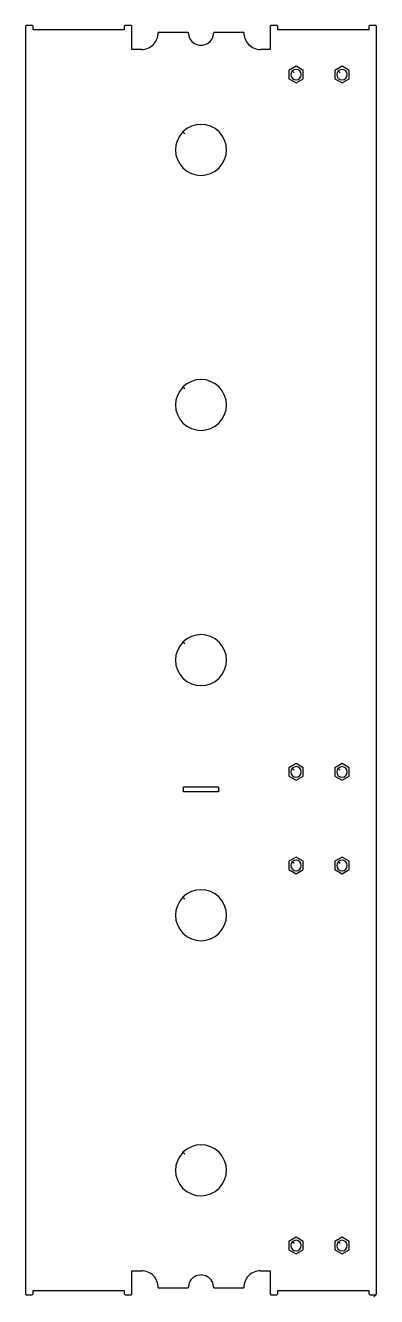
# Model space of a CAD drawing. Extents: x 57 to 469, y 13 to 1508.
import ezdxf

# ---------------------------------------------------------------- set-up
doc = ezdxf.new("R2010")
doc.units = 0

msp = doc.modelspace()

# ---------------------------------------------------------------- linework, layer by layer
for p, q in [((57.98, 1507.65), (56.95, 1506.62)), ((56.95, 1506.62), (56.95, 15.98)), ((65.02, 1507.65), (57.98, 1507.65)), ((66.05, 1506.62), (65.02, 1507.65)), ((66.05, 1502.65), (66.05, 1506.62)), ((172.95, 1502.65), (66.05, 1502.65)), ((173.98, 1507.65), (172.95, 1506.62)), ((172.95, 1506.62), (172.95, 1502.65)), ((181.02, 1507.65), (173.98, 1507.65)), ((182.05, 1506.62), (181.02, 1507.65)), ((182.05, 1479.35), (182.05, 1506.62)), ((248.18, 1499.35), (212.88, 1499.35)), ((313.38, 1499.35), (278.08, 1499.35)), ((345.24, 1507.65), (344.21, 1506.62)), ((344.21, 1506.62), (344.21, 1479.35)), ((352.28, 1507.65), (345.24, 1507.65)), ((353.31, 1506.62), (352.28, 1507.65)), ((353.31, 1502.65), (353.31, 1506.62)), ((460.21, 1502.65), (353.31, 1502.65)), ((461.24, 1507.65), (460.21, 1506.62)), ((460.21, 1506.62), (460.21, 1502.65)), ((468.28, 1507.65), (461.24, 1507.65)), ((469.31, 1506.62), (468.28, 1507.65)), ((469.31, 15.98), (469.31, 1506.62)), ((193.13, 1479.35), (182.05, 1479.35)), ((344.21, 1479.35), (333.13, 1479.35)), ((374.76, 1459.61), (366.26, 1454.71)), ((366.26, 1454.71), (366.26, 1444.89)), ((372.42, 1452.06), (370.34, 1454.15)), ((383.26, 1454.71), (374.76, 1459.61)), ((383.26, 1444.89), (383.26, 1454.71)), ((428.76, 1459.61), (420.26, 1454.71)), ((420.26, 1454.71), (420.26, 1444.89)), ((426.42, 1452.06), (424.34, 1454.15)), ((437.26, 1454.71), (428.76, 1459.61)), ((437.26, 1444.89), (437.26, 1454.71)), ((366.26, 1444.89), (374.76, 1439.99)), ((374.76, 1439.99), (383.26, 1444.89)), ((420.26, 1444.89), (428.76, 1439.99)), ((428.76, 1439.99), (437.26, 1444.89)), ((244, 1380.36), (241.92, 1382.44)), ((244, 1080.36), (241.92, 1082.44)), ((244, 780.36), (241.92, 782.44)), ((374.76, 639.61), (366.26, 634.71)), ((366.26, 634.71), (366.26, 624.89)), ((372.42, 632.06), (370.34, 634.15)), ((383.26, 634.71), (374.76, 639.61)), ((383.26, 624.89), (383.26, 634.71)), ((428.76, 639.61), (420.26, 634.71)), ((420.26, 634.71), (420.26, 624.89)), ((426.42, 632.06), (424.34, 634.15)), ((437.26, 634.71), (428.76, 639.61)), ((437.26, 624.89), (437.26, 634.71)), ((366.26, 624.89), (374.76, 619.99)), ((374.76, 619.99), (383.26, 624.89)), ((420.26, 624.89), (428.76, 619.99)), ((428.76, 619.99), (437.26, 624.89)), ((242.68, 609.3), (242.68, 612.25)), ((242.68, 612.25), (283.58, 612.25)), ((242.68, 606.35), (242.68, 609.3)), ((283.58, 606.35), (242.68, 606.35)), ((283.58, 612.25), (283.58, 606.35)), ((374.76, 529.61), (366.26, 524.71)), ((366.26, 524.71), (366.26, 514.89)), ((372.42, 522.06), (370.34, 524.15)), ((383.26, 524.71), (374.76, 529.61)), ((383.26, 514.89), (383.26, 524.71)), ((428.76, 529.61), (420.26, 524.71)), ((420.26, 524.71), (420.26, 514.89)), ((426.42, 522.06), (424.34, 524.15)), ((437.26, 524.71), (428.76, 529.61)), ((437.26, 514.89), (437.26, 524.71)), ((366.26, 514.89), (374.76, 509.99)), ((374.76, 509.99), (383.26, 514.89)), ((420.26, 514.89), (428.76, 509.99)), ((428.76, 509.99), (437.26, 514.89)), ((244, 480.36), (241.92, 482.44)), ((244, 180.36), (241.92, 182.44)), ((374.76, 82.61), (366.26, 77.71)), ((366.26, 77.71), (366.26, 67.89)), ((372.42, 75.06), (370.34, 77.15)), ((383.26, 77.71), (374.76, 82.61)), ((383.26, 67.89), (383.26, 77.71)), ((428.76, 82.61), (420.26, 77.71)), ((420.26, 77.71), (420.26, 67.89)), ((426.42, 75.06), (424.34, 77.15)), ((437.26, 77.71), (428.76, 82.61)), ((437.26, 67.89), (437.26, 77.71)), ((366.26, 67.89), (374.76, 62.99)), ((374.76, 62.99), (383.26, 67.89)), ((420.26, 67.89), (428.76, 62.99)), ((428.76, 62.99), (437.26, 67.89)), ((182.05, 15.98), (182.05, 43.25)), ((182.05, 43.25), (193.13, 43.25)), ((333.13, 43.25), (344.21, 43.25)), ((344.21, 43.25), (344.21, 15.98)), ((56.95, 15.98), (57.98, 14.95)), ((57.98, 14.95), (65.02, 14.95)), ((65.02, 14.95), (66.05, 15.98)), ((66.05, 15.98), (66.05, 19.95)), ((66.05, 19.95), (172.95, 19.95)), ((172.95, 19.95), (172.95, 15.98)), ((172.95, 15.98), (173.98, 14.95)), ((173.98, 14.95), (181.02, 14.95)), ((181.02, 14.95), (182.05, 15.98)), ((212.88, 23.25), (248.18, 23.25)), ((278.08, 23.25), (313.38, 23.25)), ((344.21, 15.98), (345.24, 14.95)), ((345.24, 14.95), (352.28, 14.95)), ((352.28, 14.95), (353.31, 15.98)), ((353.31, 15.98), (353.31, 19.95)), ((353.31, 19.95), (460.21, 19.95)), ((460.21, 19.95), (460.21, 15.98)), ((460.21, 15.98), (461.24, 14.95)), ((461.24, 14.95), (468.26, 14.95)), ((466.17, 12.84), (468.29, 14.96)), ((468.29, 14.96), (469.31, 15.98))]:
    msp.add_line(p, q)
for centre, radius, start, end in [((193.13, 1499.1), 19.75, 270, 0.72522), ((263.13, 1499.3), 14.95, 179.80838, 0.19162), ((333.13, 1499.1), 19.75, 179.27478, 270), ((374.76, 1449.8), 6.2, 135.45731, 135.06533), ((428.76, 1449.8), 6.2, 135.45731, 135.06533), ((263.13, 1361.3), 29.95, 135.0947, 135), ((263.13, 1061.3), 29.95, 135.0947, 135), ((263.13, 761.3), 29.95, 135.0947, 135), ((374.76, 629.8), 6.2, 135.45731, 135.06533), ((428.76, 629.8), 6.2, 135.45731, 135.06533), ((374.76, 519.8), 6.2, 135.45731, 135.06533), ((428.76, 519.8), 6.2, 135.45731, 135.06533), ((263.13, 461.3), 29.95, 135.0947, 135), ((263.13, 161.3), 29.95, 135.0947, 135), ((374.76, 72.8), 6.2, 135.45731, 135.06533), ((428.76, 72.8), 6.2, 135.45731, 135.06533), ((193.13, 23.5), 19.75, 359.27478, 90), ((263.13, 23.3), 14.95, 359.80838, 180.19162), ((333.13, 23.5), 19.75, 90, 180.72522)]:
    msp.add_arc(centre, radius, start, end)

doc.saveas('drawing.dxf')
